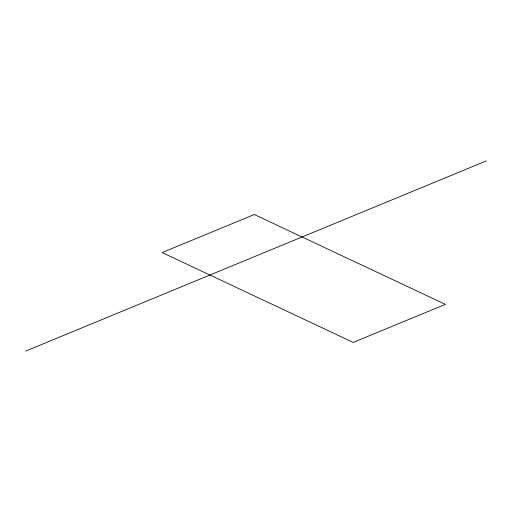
<?xml version="1.0" encoding="UTF-8"?>
<svg xmlns="http://www.w3.org/2000/svg" width="512" height="512" viewBox="0 0 512 512"><rect width="100%" height="100%" fill="white"/><g stroke="black" fill="none" stroke-linecap="round" stroke-linejoin="round"><path stroke-width="0.77" d="M25.6 351.123L486.4 160.877M254.31 214.515L162.15 252.563L353.222 342.413L445.382 304.365L254.31 214.515"/></g></svg>
